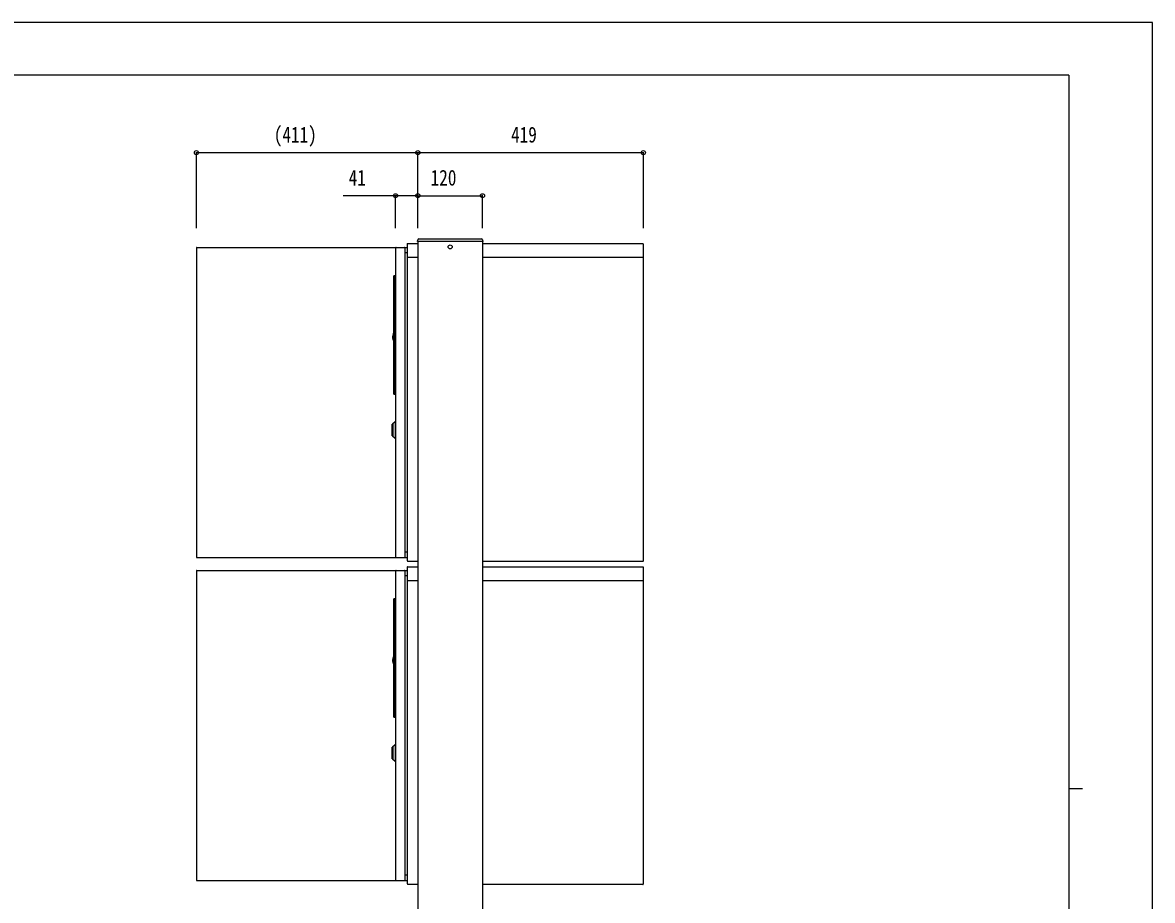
# Model space of a CAD drawing. Units: millimetres, scale not verified. Extents: x -2102 to 2102, y -1485 to 1485.
# Drawn here: x 5 to 2102, y -145 to 1485 of the extents above; entities that cross this region are included whole.
import ezdxf
from ezdxf.enums import TextEntityAlignment as Align

# ---------------------------------------------------------------- set-up
doc = ezdxf.new("R2010")
doc.units = ezdxf.units.MM
doc.header["$LTSCALE"] = 8
for name, color, linetype in [('0-3_YKK_13', 4, 'Continuous'), ('0-4_YKK_A1', 4, 'Continuous'), ('0-5_YKK_D', 6, 'Continuous'), ('0-6_YKK_ZWAK', 7, 'Continuous')]:
    doc.layers.add(name, color=color, linetype=linetype)
doc.styles.add('ＭＳ ゴシック', font='')
doc.styles.get('ＭＳ ゴシック').set_extended_font_data('MS Gothic')

msp = doc.modelspace()

# ---------------------------------------------------------------- linework, layer by layer
at = {"layer": '0-3_YKK_13'}
for p, q in [((719.013, 1073.5), (719.013, 1049.5)), ((720.013, 1074.5), (720.113, 1074.5)), ((720.083, 1074.5), (720.013, 1074.5)), ((720.083, 1074.5), (720.066, 1074.576)), ((720.083, 1074.5), (739.012, 1074.5)), ((739.012, 1078.5), (739.012, 1075)), ((859.013, 1074.5), (1156.613, 1074.5)), ((1156.613, 1074.5), (1156.995, 1074.424)), ((1157.613, 485.5), (1157.613, 1073.559)), ((328.011, 1066.5), (328.011, 492.5)), ((329.011, 1067.5), (719.013, 1067.5)), ((697.613, 1066.5), (697.613, 492.5)), ((698.613, 1067.5), (713.613, 1067.5)), ((714.613, 1066.5), (714.613, 492.5)), ((719.013, 1057.5), (714.613, 1057.5)), ((719.013, 1049.5), (719.013, 1047.5)), ((739.012, 1048.5), (719.013, 1048.5)), ((719.013, 1047.5), (719.013, 486.5)), ((1157.613, 1048.5), (859.013, 1048.5)), ((696.613, 1015), (694.613, 1015)), ((694.613, 1012), (694.613, 1015)), ((694.613, 798), (694.613, 1012)), ((696.613, 1012), (696.613, 1015)), ((696.613, 1014), (697.613, 1014)), ((696.613, 798), (696.613, 1012)), ((694.328, 908.001), (694.183, 907.977)), ((694.613, 908.006), (694.328, 908.001)), ((692.808, 895.822), (692.866, 895.668)), ((693.283, 895.418), (694.613, 895.394)), ((694.613, 795), (694.613, 798)), ((696.613, 795), (696.613, 798)), ((694.613, 795), (696.613, 795)), ((696.613, 795.7), (697.613, 795.7)), ((691.613, 734), (690.813, 733.2)), ((691.613, 717.8), (691.613, 739.2)), ((691.913, 728.5), (691.913, 739.5)), ((697.213, 743.5), (692.313, 740.1)), ((692.313, 740.1), (692.313, 716.9)), ((697.513, 743.5), (697.213, 743.5)), ((697.213, 743.5), (697.213, 713.5)), ((697.513, 743.5), (697.513, 713.5)), ((697.613, 738.422), (697.513, 738.422)), ((697.513, 737.344), (697.613, 737.344)), ((697.613, 736.262), (697.513, 736.262)), ((697.613, 735.91), (697.513, 735.91)), ((690.813, 733.2), (690.813, 730.1)), ((690.813, 730.1), (690.828, 730.007)), ((690.813, 726.9), (690.817, 726.953)), ((690.813, 726.9), (690.813, 723.8)), ((690.813, 723.8), (691.613, 723)), ((690.818, 726.959), (690.817, 726.953)), ((691.113, 729.8), (691.513, 729.8)), ((691.513, 727.2), (691.113, 727.2)), ((691.513, 729.8), (691.513, 729.75)), ((691.513, 729.75), (691.613, 729.75)), ((691.513, 729.75), (691.513, 727.25)), ((691.513, 727.25), (691.513, 727.2)), ((691.613, 727.25), (691.513, 727.25)), ((691.613, 717.8), (691.913, 717.5)), ((691.913, 717.5), (691.913, 728.5)), ((691.913, 717.5), (692.313, 717.5)), ((692.313, 716.9), (697.213, 713.5)), ((697.213, 713.5), (697.513, 713.5)), ((697.613, 718.578), (697.513, 718.578)), ((329.011, 491.5), (719.013, 491.5)), ((698.613, 491.5), (713.613, 491.5)), ((719.013, 501.5), (714.613, 501.5)), ((720.013, 485.5), (720.013, 484.5)), ((739.012, 484.5), (720.013, 484.5)), ((1156.542, 484.5), (859.012, 484.5)), ((1156.542, 484.5), (1156.613, 484.5)), ((1157.613, 485.5), (1157.536, 485.117)), ((328.011, 466.5), (328.011, -107.5)), ((329.011, 467.5), (719.013, 467.5)), ((697.613, 466.5), (697.613, -107.5)), ((698.613, 467.5), (713.613, 467.5)), ((714.613, 466.5), (714.613, -107.5)), ((719.013, 473.5), (719.013, 449.5)), ((720.013, 474.5), (720.113, 474.5)), ((720.083, 474.5), (720.013, 474.5)), ((720.083, 474.5), (720.066, 474.576)), ((720.083, 474.5), (739.012, 474.5)), ((859.012, 474.5), (1156.613, 474.5)), ((1156.613, 474.5), (1156.995, 474.424)), ((1157.613, -114.5), (1157.613, 473.559)), ((719.013, 457.5), (714.613, 457.5)), ((719.013, 449.5), (719.013, 447.5)), ((739.012, 448.5), (719.013, 448.5)), ((719.013, 447.5), (719.013, -113.5)), ((1157.613, 448.5), (859.012, 448.5)), ((696.613, 415), (694.613, 415)), ((694.613, 412), (694.613, 415)), ((694.613, 198), (694.613, 412)), ((696.613, 412), (696.613, 415)), ((696.613, 414), (697.613, 414)), ((696.613, 198), (696.613, 412)), ((692.808, 295.822), (692.866, 295.668)), ((693.283, 295.418), (694.613, 295.394)), ((694.328, 308.001), (694.183, 307.977)), ((694.613, 308.006), (694.328, 308.001)), ((694.613, 195), (694.613, 198)), ((694.613, 195), (696.613, 195)), ((696.613, 195), (696.613, 198)), ((696.613, 195.7), (697.613, 195.7)), ((691.613, 134), (690.813, 133.2)), ((690.813, 133.2), (690.813, 130.1)), ((690.813, 130.1), (690.828, 130.007)), ((690.813, 126.9), (690.817, 126.953)), ((690.813, 126.9), (690.813, 123.8)), ((690.818, 126.959), (690.817, 126.953)), ((691.113, 129.8), (691.513, 129.8)), ((691.513, 127.2), (691.113, 127.2)), ((691.513, 129.8), (691.513, 129.75)), ((691.513, 129.75), (691.613, 129.75)), ((691.513, 129.75), (691.513, 127.25)), ((691.513, 127.25), (691.513, 127.2)), ((691.613, 127.25), (691.513, 127.25)), ((691.613, 117.8), (691.613, 139.2)), ((691.913, 128.5), (691.913, 139.5)), ((691.913, 117.5), (691.913, 128.5)), ((697.213, 143.5), (692.313, 140.1)), ((692.313, 140.1), (692.313, 116.9)), ((697.513, 143.5), (697.213, 143.5)), ((697.213, 143.5), (697.213, 113.5)), ((697.513, 143.5), (697.513, 113.5)), ((697.613, 138.422), (697.513, 138.422)), ((697.513, 137.344), (697.613, 137.344)), ((697.613, 136.262), (697.513, 136.262)), ((697.613, 135.91), (697.513, 135.91)), ((690.813, 123.8), (691.613, 123)), ((691.613, 117.8), (691.913, 117.5)), ((691.913, 117.5), (692.313, 117.5)), ((692.313, 116.9), (697.213, 113.5)), ((697.213, 113.5), (697.513, 113.5)), ((697.613, 118.578), (697.513, 118.578)), ((719.013, -98.5), (714.613, -98.5)), ((329.011, -108.5), (719.013, -108.5)), ((698.613, -108.5), (713.613, -108.5)), ((720.013, -114.5), (720.013, -115.5)), ((739.012, -115.5), (720.013, -115.5)), ((1156.542, -115.5), (859.012, -115.5)), ((1156.542, -115.5), (1156.613, -115.5)), ((1157.613, -114.5), (1157.536, -114.883))]:
    msp.add_line(p, q, dxfattribs=at)
for points in [[(1156.611, 1074.495), (1156.609, 1074.491), (1156.607, 1074.486), (1156.606, 1074.48), (1156.604, 1074.474), (1156.602, 1074.466), (1156.6, 1074.458), (1156.598, 1074.448), (1156.597, 1074.437), (1156.595, 1074.424)], [(1157.613, 1073.5), (1157.608, 1073.539), (1157.603, 1073.579), (1157.598, 1073.618), (1157.593, 1073.657), (1157.586, 1073.695), (1157.579, 1073.734), (1157.57, 1073.772), (1157.561, 1073.809), (1157.549, 1073.846), (1157.536, 1073.883), (1157.522, 1073.919), (1157.505, 1073.954), (1157.487, 1073.988), (1157.467, 1074.022), (1157.446, 1074.055), (1157.423, 1074.087), (1157.399, 1074.119), (1157.374, 1074.149), (1157.347, 1074.179), (1157.32, 1074.207), (1157.291, 1074.235), (1157.262, 1074.261), (1157.231, 1074.287), (1157.2, 1074.311), (1157.168, 1074.333), (1157.135, 1074.355), (1157.101, 1074.374), (1157.066, 1074.393), (1157.031, 1074.409), (1156.995, 1074.424)], [(692.486, 898.239), (692.504, 898.452), (692.558, 899.062), (692.639, 899.998), (692.74, 901.146), (692.847, 902.367), (692.947, 903.515), (693.029, 904.451), (693.082, 905.061), (693.101, 905.274)], [(693.871, 907.682), (693.877, 907.695), (693.883, 907.708), (693.89, 907.72), (693.896, 907.733), (693.903, 907.745), (693.91, 907.758), (693.917, 907.77), (693.924, 907.782), (693.932, 907.794), (693.94, 907.805), (693.949, 907.817), (693.959, 907.828), (693.968, 907.84), (693.979, 907.85), (693.989, 907.861), (694.001, 907.871), (694.012, 907.881), (694.024, 907.891), (694.035, 907.9), (694.048, 907.909), (694.06, 907.917), (694.073, 907.926), (694.086, 907.934), (694.099, 907.941), (694.113, 907.948), (694.127, 907.955), (694.14, 907.961), (694.155, 907.967), (694.169, 907.972), (694.183, 907.977)], [(693.29, 895.417), (693.274, 895.419), (693.257, 895.421), (693.241, 895.423), (693.224, 895.426), (693.208, 895.428), (693.192, 895.431), (693.176, 895.434), (693.16, 895.438), (693.144, 895.442), (693.129, 895.447), (693.112, 895.453), (693.096, 895.46), (693.08, 895.467), (693.065, 895.475), (693.05, 895.483), (693.035, 895.493), (693.02, 895.502), (693.005, 895.512), (692.991, 895.523), (692.978, 895.534), (692.964, 895.546), (692.951, 895.558), (692.939, 895.57), (692.927, 895.583), (692.915, 895.596), (692.904, 895.61), (692.894, 895.624), (692.884, 895.638), (692.874, 895.653), (692.866, 895.668)], [(692.313, 739.5), (691.913, 739.5), (691.613, 739.2)], [(691.079, 727.198), (691.071, 727.197), (691.062, 727.196), (691.053, 727.194), (691.044, 727.192), (691.035, 727.19), (691.027, 727.187), (691.018, 727.185), (691.01, 727.182), (691.001, 727.179), (690.993, 727.175), (690.983, 727.17), (690.972, 727.165), (690.963, 727.16), (690.953, 727.154), (690.943, 727.148), (690.934, 727.141), (690.925, 727.134), (690.916, 727.127), (690.907, 727.119), (690.899, 727.11), (690.891, 727.102), (690.883, 727.093), (690.875, 727.084), (690.868, 727.074), (690.861, 727.064), (690.855, 727.053), (690.849, 727.042), (690.843, 727.031), (690.837, 727.019), (690.832, 727.007), (690.83, 727.002), (690.829, 726.997), (690.827, 726.992), (690.825, 726.986), (690.824, 726.981), (690.822, 726.976), (690.821, 726.97), (690.819, 726.964), (690.818, 726.959)], [(691.113, 729.8), (691.099, 729.802), (691.086, 729.804), (691.073, 729.806), (691.059, 729.808), (691.046, 729.81), (691.033, 729.813), (691.02, 729.816), (691.008, 729.82), (690.995, 729.824), (690.983, 729.829), (690.971, 729.835), (690.96, 729.841), (690.949, 729.848), (690.938, 729.855), (690.927, 729.863), (690.917, 729.872), (690.907, 729.881), (690.897, 729.891), (690.888, 729.901), (690.879, 729.912), (690.872, 729.92), (690.866, 729.928), (690.86, 729.937), (690.854, 729.946), (690.849, 729.955), (690.844, 729.965), (690.839, 729.975), (690.835, 729.985), (690.831, 729.996), (690.828, 730.007)], [(691.079, 727.198), (691.103, 727.2), (691.11, 727.2), (691.112, 727.2), (691.113, 727.2)], [(1156.613, 484.5), (1156.652, 484.505), (1156.691, 484.509), (1156.73, 484.514), (1156.769, 484.52), (1156.808, 484.526), (1156.846, 484.534), (1156.884, 484.542), (1156.922, 484.552), (1156.959, 484.563), (1156.995, 484.576), (1157.031, 484.591), (1157.066, 484.607), (1157.101, 484.626), (1157.135, 484.645), (1157.168, 484.667), (1157.2, 484.689), (1157.231, 484.713), (1157.262, 484.739), (1157.291, 484.765), (1157.32, 484.793), (1157.347, 484.821), (1157.374, 484.851), (1157.399, 484.881), (1157.423, 484.913), (1157.446, 484.945), (1157.467, 484.978), (1157.487, 485.012), (1157.505, 485.046), (1157.522, 485.081), (1157.536, 485.117)], [(1156.611, 474.495), (1156.609, 474.491), (1156.607, 474.486), (1156.606, 474.48), (1156.604, 474.474), (1156.602, 474.466), (1156.6, 474.458), (1156.598, 474.448), (1156.597, 474.437), (1156.595, 474.424)], [(1157.613, 473.5), (1157.608, 473.539), (1157.603, 473.579), (1157.598, 473.618), (1157.593, 473.657), (1157.586, 473.695), (1157.579, 473.734), (1157.57, 473.772), (1157.561, 473.809), (1157.549, 473.846), (1157.536, 473.883), (1157.522, 473.919), (1157.505, 473.954), (1157.487, 473.988), (1157.467, 474.022), (1157.446, 474.055), (1157.423, 474.087), (1157.399, 474.119), (1157.374, 474.149), (1157.347, 474.179), (1157.32, 474.207), (1157.291, 474.235), (1157.262, 474.261), (1157.231, 474.287), (1157.2, 474.311), (1157.168, 474.333), (1157.135, 474.355), (1157.101, 474.374), (1157.066, 474.393), (1157.031, 474.409), (1156.995, 474.424)], [(692.486, 298.239), (692.504, 298.452), (692.558, 299.062), (692.639, 299.998), (692.74, 301.146), (692.847, 302.367), (692.947, 303.515), (693.029, 304.451), (693.082, 305.061), (693.101, 305.274)], [(693.29, 295.417), (693.274, 295.419), (693.257, 295.421), (693.241, 295.423), (693.224, 295.426), (693.208, 295.428), (693.192, 295.431), (693.176, 295.434), (693.16, 295.438), (693.144, 295.442), (693.129, 295.447), (693.112, 295.453), (693.096, 295.46), (693.08, 295.467), (693.065, 295.475), (693.05, 295.483), (693.035, 295.493), (693.02, 295.502), (693.005, 295.512), (692.991, 295.523), (692.978, 295.534), (692.964, 295.546), (692.951, 295.558), (692.939, 295.57), (692.927, 295.583), (692.915, 295.596), (692.904, 295.61), (692.894, 295.624), (692.884, 295.638), (692.874, 295.653), (692.866, 295.668)], [(693.871, 307.682), (693.877, 307.695), (693.883, 307.708), (693.89, 307.72), (693.896, 307.733), (693.903, 307.745), (693.91, 307.758), (693.917, 307.77), (693.924, 307.782), (693.932, 307.794), (693.94, 307.805), (693.949, 307.817), (693.959, 307.828), (693.968, 307.84), (693.979, 307.85), (693.989, 307.861), (694.001, 307.871), (694.012, 307.881), (694.024, 307.891), (694.035, 307.9), (694.048, 307.909), (694.06, 307.917), (694.073, 307.926), (694.086, 307.934), (694.099, 307.941), (694.113, 307.948), (694.127, 307.955), (694.14, 307.961), (694.155, 307.967), (694.169, 307.972), (694.183, 307.977)], [(691.079, 127.198), (691.071, 127.197), (691.062, 127.196), (691.053, 127.194), (691.044, 127.192), (691.035, 127.19), (691.027, 127.187), (691.018, 127.185), (691.01, 127.182), (691.001, 127.179), (690.993, 127.175), (690.983, 127.17), (690.972, 127.165), (690.963, 127.16), (690.953, 127.154), (690.943, 127.148), (690.934, 127.141), (690.925, 127.134), (690.916, 127.127), (690.907, 127.119), (690.899, 127.11), (690.891, 127.102), (690.883, 127.093), (690.875, 127.084), (690.868, 127.074), (690.861, 127.064), (690.855, 127.053), (690.849, 127.042), (690.843, 127.031), (690.837, 127.019), (690.832, 127.007), (690.83, 127.002), (690.829, 126.997), (690.827, 126.992), (690.825, 126.986), (690.824, 126.981), (690.822, 126.976), (690.821, 126.97), (690.819, 126.964), (690.818, 126.959)], [(691.113, 129.8), (691.099, 129.802), (691.086, 129.804), (691.073, 129.806), (691.059, 129.808), (691.046, 129.81), (691.033, 129.813), (691.02, 129.816), (691.008, 129.82), (690.995, 129.824), (690.983, 129.829), (690.971, 129.835), (690.96, 129.841), (690.949, 129.848), (690.938, 129.855), (690.927, 129.863), (690.917, 129.872), (690.907, 129.881), (690.897, 129.891), (690.888, 129.901), (690.879, 129.912), (690.872, 129.92), (690.866, 129.928), (690.86, 129.937), (690.854, 129.946), (690.849, 129.955), (690.844, 129.965), (690.839, 129.975), (690.835, 129.985), (690.831, 129.996), (690.828, 130.007)], [(691.079, 127.198), (691.103, 127.2), (691.11, 127.2), (691.112, 127.2), (691.113, 127.2)], [(692.313, 139.5), (691.913, 139.5), (691.613, 139.2)], [(1156.613, -115.5), (1156.652, -115.495), (1156.691, -115.491), (1156.73, -115.486), (1156.769, -115.48), (1156.808, -115.474), (1156.846, -115.466), (1156.884, -115.458), (1156.922, -115.448), (1156.959, -115.437), (1156.995, -115.424), (1157.031, -115.409), (1157.066, -115.393), (1157.101, -115.374), (1157.135, -115.355), (1157.168, -115.333), (1157.2, -115.311), (1157.231, -115.287), (1157.262, -115.261), (1157.291, -115.235), (1157.32, -115.207), (1157.347, -115.179), (1157.374, -115.149), (1157.399, -115.119), (1157.423, -115.087), (1157.446, -115.055), (1157.467, -115.022), (1157.487, -114.988), (1157.505, -114.954), (1157.522, -114.919), (1157.536, -114.883)]]:
    msp.add_lwpolyline(points, dxfattribs=at)
for centre, radius, start, end in [((720.013, 1073.5), 1, 90, 180), ((329.011, 1066.5), 1, 90, 180), ((698.613, 1066.5), 1, 90, 180), ((713.613, 1066.5), 1, 0, 90), ((693.599, 905.23), 0.5, 165.27491, 175), ((713.813, 899.918), 21.4, 158.72378, 165.27491), ((692.984, 898.196), 0.5, 175, 184.72509), ((713.813, 899.918), 21.4, 184.72509, 191.0247), ((329.011, 492.5), 1, 180, 270), ((698.613, 492.5), 1, 180, 270), ((713.613, 492.5), 1, 270, 0), ((720.013, 486.5), 1, 180, 270), ((329.011, 466.5), 1, 90, 180), ((698.613, 466.5), 1, 90, 180), ((713.613, 466.5), 1, 0, 90), ((720.013, 473.5), 1, 90, 180), ((692.984, 298.196), 0.5, 175, 184.72509), ((713.813, 299.918), 21.4, 184.72509, 191.0247), ((693.599, 305.23), 0.5, 165.27491, 175), ((713.813, 299.918), 21.4, 158.72378, 165.27491), ((329.011, -107.5), 1, 180, 270), ((698.613, -107.5), 1, 180, 270), ((713.613, -107.5), 1, 270, 0), ((720.013, -113.5), 1, 180, 270)]:
    msp.add_arc(centre, radius, start, end, dxfattribs=at)
at = {"layer": '0-4_YKK_A1'}
for p, q in [((738.512, 1078.5), (738.703, 1081.622)), ((739.51, 1078.5), (738.512, 1078.5)), ((739.012, 1075), (739.012, -372.5)), ((858.514, 1078.5), (739.51, 1078.5)), ((740.699, 1083.5), (857.325, 1083.5)), ((859.512, 1078.5), (858.514, 1078.5)), ((859.013, 1078.5), (859.012, -372.5)), ((859.321, 1081.622), (859.512, 1078.5))]:
    msp.add_line(p, q, dxfattribs=at)
msp.add_circle((799.012, 1068.5), 3.75, dxfattribs=at)
for centre, start, end in [((740.699, 1081.5), 90, 176.5), ((857.325, 1081.5), 3.5, 90)]:
    msp.add_arc(centre, 2, start, end, dxfattribs=at)
at = {"layer": '0-5_YKK_D'}
for p, q in [((328.012, 1103.5), (328.012, 1244.5)), ((328.012, 1243.5), (739.012, 1243.5)), ((739.012, 1103.5), (739.012, 1244.5)), ((739.012, 1103.5), (739.012, 1244.5)), ((739.012, 1243.5), (1157.613, 1243.5)), ((1157.613, 1103.5), (1157.613, 1244.5)), ((697.613, 1103.5), (697.613, 1164.5)), ((739.012, 1103.5), (739.012, 1164.5)), ((739.012, 1103.5), (739.012, 1164.5)), ((739.012, 1163.5), (859.013, 1163.5)), ((859.013, 1103.5), (859.013, 1164.5))]:
    msp.add_line(p, q, dxfattribs=at)
msp.add_lwpolyline([(739.012, 1163.5), (697.613, 1163.5), (600.679, 1163.5)], dxfattribs=at)
for centre in [(328.012, 1243.5), (739.012, 1243.5), (739.012, 1243.5), (1157.613, 1243.5), (697.613, 1163.5), (739.012, 1163.5), (739.012, 1163.5), (859.013, 1163.5)]:
    msp.add_circle(centre, 3.75, dxfattribs=at)
at = {"layer": '0-6_YKK_ZWAK'}
for p, q in [((1947.51, 1387.5), (-1952.49, 1387.5)), ((1947.51, 1387.5), (1947.51, -1262.5)), ((1947.51, 62.5), (1972.51, 62.5))]:
    msp.add_line(p, q, dxfattribs=at)
msp.add_lwpolyline([(-2102.5, -1485), (2102.5, -1485), (2102.5, 1485), (-2102.5, 1485)], close=True, dxfattribs=at)

# ---------------------------------------------------------------- texts
at = {"layer": '0-5_YKK_D', "style": 'ＭＳ ゴシック', "width": 0.8}
for s, p in [('(411)', (471.645, 1253.5)), ('419', (912.046, 1253.5)), ('41', (610.679, 1173.5)), ('120', (762.746, 1173.5))]:
    msp.add_text(s, height=29.33, dxfattribs=at).set_placement(p, align=Align.BOTTOM_LEFT)

doc.saveas('drawing.dxf')
